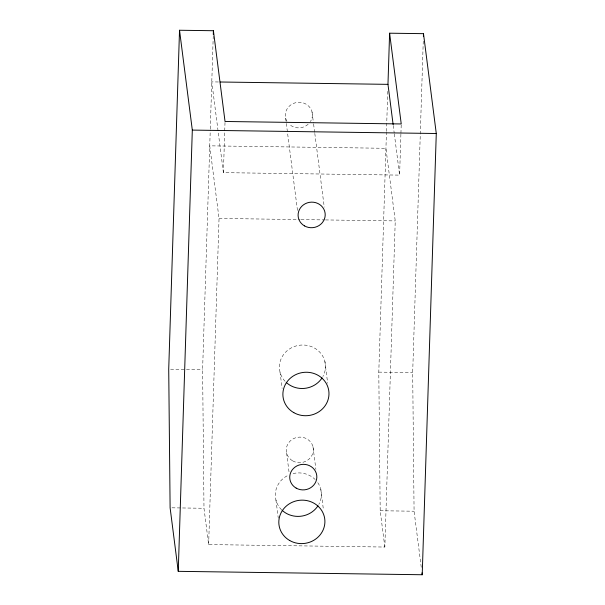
<?xml version="1.0" encoding="UTF-8"?>
<svg xmlns="http://www.w3.org/2000/svg" width="605" height="605" viewBox="0 0 605 605"><rect width="100%" height="100%" fill="white"/><g stroke="black" fill="none" stroke-linecap="round" stroke-linejoin="round"><path stroke-width="0.45" stroke-dasharray="3.02 2.27" d="M208.642 544.576L219.04 218.443L209.738 145.835L385.937 148.301L395.239 220.908L384.84 547.049L208.642 544.576L203.991 508.268L202.607 369.647L210.253 129.848M210.283 128.903L213.232 36.308M400.903 134.189L399.602 175.117L223.404 172.644L224.712 131.716M224.742 130.786L225.007 122.414M384.84 547.049L380.19 510.741L378.798 372.12L386.444 132.314M386.474 131.376L387.767 90.939M400.933 133.259L401.206 124.887M421.254 567.278L414.077 511.217L412.686 372.597L423.281 40.278M218.375 81.978L211.78 81.887L223.404 172.644M219.04 218.443L300.072 219.577M301.018 219.592L324.567 219.917M325.513 219.933L395.239 220.908M170.602 369.201L202.607 369.647M378.798 372.12L412.686 372.597M171.994 507.822L203.991 508.268M380.19 510.741L414.077 511.217M393.25 125.522L394.21 133.009M394.331 133.947L399.602 175.117M312.051 111.97L313.488 123.163M313.609 124.093L314.683 132.495M314.804 133.425L324.25 207.137M324.885 361.442L327.676 383.222M285.658 118.217L297.494 210.593M320.809 489.339L323.486 510.212M312.997 446.762L315.901 469.45M280.017 372.075L282.112 388.41M286.604 453.016L289.16 472.981M275.94 499.964L278.262 518.122M286.914 121.325A13.575 12.781 -7.3 0 1 299.263 102.305A13.575 12.781 -7.3 0 1 310.388 121.65M308.149 124.275A13.575 12.781 -7.3 0 1 288.986 124.002M285.091 381.309A23.073 21.72 -7.3 0 1 285.242 352.534A23.073 21.72 -7.3 0 1 315.538 348.669A23.073 21.72 -7.3 0 1 322.904 376.484M317.806 482.677A23.073 21.72 -7.3 0 1 318.827 504.381M281.59 509.796A23.073 21.72 -7.3 0 1 288.993 474.925M293.077 473.564A23.073 21.72 -7.3 0 1 315.16 479.508M292.669 460.866A13.575 12.781 -7.3 0 0 313.352 450.082A13.575 12.781 -7.3 0 0 293.38 438.716A13.575 12.781 -7.3 0 0 292.669 460.866"/><path stroke-width="0.91" d="M389.605 33.199L401.236 123.957L225.037 121.484L213.406 30.726L179.526 30.25L168.719 369.171L170.111 507.799L178.248 571.332L422.214 574.75L436.281 133.508L423.492 33.668L389.605 33.199L387.971 84.352L393.129 124.592M178.248 571.332L192.314 130.09L179.526 30.25M213.293 34.447L213.406 30.726M423.402 36.504L423.492 33.668M220.258 82L387.971 84.352M192.314 130.09L436.281 133.508M421.972 572.882L422.214 574.75M322.057 377.906A23.073 21.72 -7.3 0 1 286.263 382.473M317.98 505.803A23.073 21.72 -7.3 0 1 282.187 510.37M296.155 488.099A13.575 12.781 -7.3 0 0 316.838 477.307A13.575 12.781 -7.3 0 0 296.866 465.948A13.575 12.781 -7.3 0 0 296.155 488.099M304.519 225.915A13.575 12.781 -7.3 0 0 325.203 215.123A13.575 12.781 -7.3 0 0 305.223 203.756A13.575 12.781 -7.3 0 0 304.519 225.915M289.742 540.545A23.073 21.72 -7.3 0 0 324.9 522.206A23.073 21.72 -7.3 0 0 290.945 502.891A23.073 21.72 -7.3 0 0 289.742 540.545M293.818 412.655A23.073 21.72 -7.3 0 0 328.976 394.309A23.073 21.72 -7.3 0 0 295.021 374.994A23.073 21.72 -7.3 0 0 293.818 412.655"/></g></svg>
